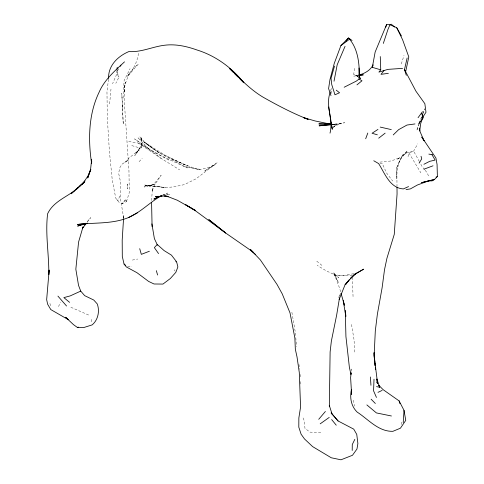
<?xml version="1.0" encoding="UTF-8"?>
<svg xmlns="http://www.w3.org/2000/svg" width="484" height="484" viewBox="0 0 484 484"><rect width="100%" height="100%" fill="white"/><g stroke="black" fill="none" stroke-linecap="round" stroke-linejoin="round"><path stroke-width="0.36" stroke-dasharray="2.42 1.81" d="M123.553 218.006L123.565 215.241L123.795 218.865M117.074 70.174L116.934 73.677L112.536 83.762M117.025 70.21L116.934 73.677L118.985 77.119L115.815 83.296M123.081 98.125L124.104 80.659L130.033 68.716M351.269 371.04L351.444 369.014L351.239 371.204M109.608 103.927L110.987 89.104M125.362 199.729L122.258 203.625L126.481 201.634L126.693 199.462L123.608 201.798L122.258 203.625L118.852 202.094L115.767 198.186L112.282 180.254L109.402 151.365L107.327 117.993L106.964 91.809L108.507 79.176M331.219 93.418L331.8 88.39M358.081 76.684L353.75 74.258L354.457 68.256M138.497 53.355C137.25 61.843 133.354 69.944 127.522 76.218L128.817 73.961L133.632 68.062L138.345 64.045L128.375 75.431M408.024 156.665L408.962 153.017L413.614 151.105L417.74 143.869M330.493 91.355L331.449 87.713M126.481 201.634L129.282 192.602L128.956 170.695L124.642 106.389L124.666 85.704L125.295 82.292L124.061 92.613L124.666 85.704L128.817 73.961M401.309 63.979L404.007 55.466M419.156 123.722L416.7 130.668L418.993 124.34M420.777 119.415L421.794 116.602M422.81 113.788L424.595 108.87M420.874 118.882L421.618 116.874M422.859 113.522L424.601 108.833M119.79 196.074L117.866 200.703L115.767 198.186M340.718 293.304L338.703 297.273L340.107 294.732M58.479 306.529L60.627 302.415M118.768 68.674L116.94 71.632L118.985 77.119M87.066 222.362L90.653 217.661L86.364 222.658M139.096 161.716L142.187 158.322M332.944 127.649L336.017 125.078L331.449 127.951M419.38 161.583L413.614 151.105L406.935 152.599L403.462 155.116L407.401 150.639L400.353 159.315L396.487 168.281L400.353 159.315L403.19 154.354L399.276 161.704L397.074 171.021L396.529 178.656L396.85 167.815L397.001 186.534M406.935 152.599L396.995 159.623L399.844 157.633L391.441 160.924L378.93 162.237M332.792 127.328L340.44 123.39L335.981 124.86L344.626 122.754L332.218 124.43M162.763 195.155L167.543 193.025L162.763 195.112M358.136 75.195L353.871 76.127L358.227 75.534M132.35 260.071L137.734 259.037M165.588 195.094L169.769 194.308L163.314 195.397M353.744 273.72L342.569 275.614L336.834 275.711L326.385 270.931L317.153 265.341M380.007 163.417L382.064 163.156L386.656 173.103L392.669 181.016M332.109 124.63L336.453 124.231L332.048 124.146M358.19 75.304L355.994 75.504L353.75 74.258M352.376 275.463L339.266 275.596L333.155 273.835L338.685 277.616L333.688 273.648L338.389 282.402L333.621 272.317L339.52 287.98L340.954 292.995M332.278 124.328L336.011 124.448L332.466 124.152M320.807 432.66L309.954 432.115L304.968 428.352L304.333 420.989L302.645 416.912M127.613 266.436L131.86 266.865M128.683 141.503L138.43 143.095L151.044 150.506L169.763 160.561M131.763 145.575L140.523 148.177M171.451 158.825L187.707 165.97C170.876 158.201 151.928 151.395 139.803 136.803L142.211 140.977L141.104 137.093L142.096 142.586L141.038 148.013L142.302 142L140.82 146.525L134.752 155.8L141.522 145.726L135.284 153.743L139.192 149.998L128.95 158.032L124.866 162.521L128.738 159.823L122.071 164.124L119.863 167.658L118.804 172.486L118.719 173.696L120.655 182.383L120.262 197.466L123.674 218.127M70.876 307.255L89.794 315.544M148.443 148.54L138.031 137.88L159.145 152.956L187.223 167.93L161.075 155.757L148.443 148.54L134.582 138.89L151.044 150.506L161.142 158.413L179.667 169.866M358.208 76.756L355.994 75.504L358.293 76.944M159.145 152.956L144.208 142.114L165.34 155.376L184.507 164.627L198.809 169.582L185.656 166.69L200.533 169.46L198.954 169.521L206.365 168.371L214.811 164.772L204.157 171.318L217.262 162.666L196.068 178.79L184.392 184.616L173.218 186.945L165.425 187.532L145.061 185.439L150.355 185.366L144.081 186.999L155.521 183.872L149.489 186.401L154.487 183.382L161.154 175.317L154.608 184.852L152.012 191.464L152.49 188.04L151.546 200.86M138.43 143.095L161.142 158.413M144.208 142.114L152.551 148.146M316.772 261.166L322.29 265.704M424.631 169.69L422.26 166.817L419.737 162.237M425.103 170.265L426.997 172.564L429.175 177.307M408.962 153.017L420.892 172.897M174.3 269.812L175.063 271.082M49.937 303.407L50.669 306.789M353.417 400.238L354.518 406.094M298.918 364.301L299.663 369.316M291.876 312.216L295.5 333.27L295.766 336.973M351.523 324.474L354.076 340.004L354.669 353.447M401.206 422.139L401.635 425.049M91.391 319.386L91.966 323.518M300.08 374.374L300.316 377.266M300.667 381.604L300.963 385.222M295.821 337.711L296.468 346.598M122.47 107.896L121.811 93.273L123.263 124.509L122.343 105.101M352.352 277.272L353.102 298.059M127.238 184.065L127.322 188.893L127.238 184.065M165.425 187.532L144.504 185.003L165.425 187.532"/><path stroke-width="0.73" d="M123.547 218.695L122.192 240.149L122.301 256.52L124.055 264.034L126.36 266.95L136.99 272.716L148.63 281.428L154.015 283.987L162.951 284.078L170.326 278.536L175.825 272.353L177.876 266.944L176.799 262.534L175.861 261.463M352.207 450.471L352.273 444.56L354.832 439.351M117.104 69.472L117.188 67.367M374.023 379.196L373.557 390.794L376.449 397.443M91.718 161.287L91.609 163.38C88.034 139.725 88.481 114.321 99.02 92.408C104.314 79.951 114.781 70.864 124.497 61.855M403.214 422.58L404.025 410.378L399.112 400.903L383.074 389.62L378.676 385.149M49.12 270.592L48.805 274.658C49.108 254.366 45.103 233.905 47.632 213.722C54.208 199.62 71.257 195.857 81.306 184.827M49.156 270.042L46.658 299.644L47.644 304.23L50.778 309.566L68.389 319.712L65.612 317.25L73.471 324.625L77.482 327.523L83.544 327.62L92.16 324.891C98.125 319.906 99.904 311.079 97.242 303.904L93.757 300.032L84.67 295.651L80.737 291.102L78.535 285.403L75.837 269.201L78.577 242.061L82.958 227.056M351.088 373.067L350.973 374.416L349.4 367.495L345.927 336.525L345.274 310.335M351.1 372.662L350.622 377.762L351.614 394.418L351.39 389.711C349.654 397.673 351.118 406.288 357.18 412.102C368.372 419.35 378.391 431.728 392.881 431.323L400.437 428.195L405.749 420.366L404.025 410.378M330.021 133.13C333.633 119.451 324.994 105.524 330.3 92.081M91.688 159.278L90.568 169.394L87.725 177.997L90.823 169.346L87.913 176.031L82.219 184.501L84.978 180.949L71.13 193.763L74.536 190.793M108.597 78.438C108.047 65.715 117.824 56.205 128.847 51.582C141.286 52.435 152.436 46.706 164.499 45.248C175.468 43.826 186.57 46.27 196.879 49.949C215.561 55.714 231.727 67.579 243.894 82.77M419.713 131.025L420.687 123.553L423.125 116.644L425.981 112.27L424.861 103.715L415.925 91.18L404.497 69.557L407.135 58.007M339.508 297.835L336.664 315.054L331.365 341.081L330.118 351.971L329.332 406.372L329.332 405.507L332.03 413.947L338.086 420.965L353.75 429.145L356.756 434.402L357.882 443.544L356.968 449.007L352.473 455.287L340.984 459.8L331.28 457.779L312.628 446.611L304.484 438.94L301.09 434.184L298.803 427.154L298.858 417.94L300.564 407.056L299.293 372.547L297.013 356.896L295.343 349.315L294.877 338.038L290.007 312.894L282.245 293.897L276.993 284.38L260.38 259.944L250.434 249.484L253.598 252.569M380.267 56.561L380.745 69.829L372.323 67.343L375.148 52.042L386.607 24.533L389.983 24.763L396.699 27.679L401.466 35.998M334.021 81.215L337.185 64.783L345.044 46.343M405.749 71.305L408.805 56.949L402.627 39.815L396.699 27.679M334.511 66.09L331.026 78.263L331.776 84.67L334.958 94.797L339.556 92.753L336.253 90.175M82.97 226.972L82.576 228.23L86.164 223.535M385.778 27.14L386.607 24.533M383.322 43.421L387.962 29.403L389.983 24.763L391.241 24.2L394.69 27.037M372.323 67.343L373.001 65.419M365.68 138.757L367.798 133.04M352.074 40.499L348.45 37.946L340.887 45.629L334.25 63.416L329.961 79.576L328.6 88.614L330.971 95.578M339.151 299.421L345.086 284.707L348.74 280.272M420.051 121.121L418.872 123.674L422.98 118.048L422.707 115.38L421.903 113.655L422.98 118.048M373.085 64.771C370.581 70.307 364.561 73.616 358.85 75.038M419.102 163.168L421.727 158.855L421.038 156.272M120.226 66.308L120.958 65.128M345.721 284.568L349.218 279.764M418.049 117.709L422.453 111.731M402.567 68.365L387.859 69.375L383.957 70.585L381.023 74.355L388.349 73.32M345.963 41.122L348.45 37.946C358.087 48.176 359.539 63.9 359.316 77.38L360.592 78.384L358.868 77.307M380.745 69.829L378.893 72.116L383.957 70.585M318.72 419.313L325.387 411.473M85.886 223.215L84.458 224.878L86.454 223.299M345.086 284.707L354.349 274.519L350.7 278.131M419.301 128.078L420.16 131.842L424.069 140.82L421.782 137.069L435.927 158.038L437.064 164.427L437.385 176.557L434.39 179.534L432.055 180.901L428.636 180.871L421.552 182.649L434.39 179.534L428.636 180.871L417.426 184.991L410.353 188.923L406.034 189.577M393.232 134.933L398.677 129.621L406.983 125.041L414.976 123.94M75.667 189.801L77.936 187.822M79.636 186.34L81.342 184.852M82.474 183.859L84.174 182.377M350.706 278.258L355.952 273.714L363.672 269.164L354.258 274.416M82.455 183.841L84.742 181.881M356.962 84.863L361.99 80.786L359.086 79.043L359.019 67.99M428.854 154.093L432.031 154.747L432.424 154.432M349.738 39.023L340.887 45.629M378.694 138.188L385.155 133.142M359.086 79.043L356.333 81.094L344.16 87.241M82.504 223.832L77.488 224.485C94.477 222.422 112.113 224.201 128.314 217.637C140.662 212.361 149.865 202.179 161.474 195.669M320.196 423.833L329.217 417.42M377.956 129.416L372.057 133.257L377.351 134.806M77.482 327.523L78.22 327.045M128.314 217.637L137.704 212.639M354.24 274.501L356.726 273.212M423.899 164.282L429.695 161.341L435.104 160.101L432.031 154.747M159.962 196.226L153.888 199.106L161.396 195.76M377.992 392.342L382.136 390.419M408.55 186.588L403.329 188.929C389.789 188.046 384.816 173.296 378.639 163.586L373.775 160.748M80.737 291.102L70.168 295.918L63.858 297.612L69.599 302.343M423.954 169.194L433.029 165.8M436.036 177.138L437.385 176.557M149.381 251.244L141.328 254.36L139.713 248.691M83.944 223.789L77.634 226.082L87.531 223.281M160.718 196.008L162.11 195.748M158.292 196.25L155.418 196.734L163.804 196.032L168.329 196.365M360.411 75.238L363.315 74.838L358.922 75.238M83.938 223.644L86.092 223.36M331.492 124.503L319.089 125.828L330.663 124.763M331.316 124.134L318.847 123.898L326.313 124.14M331.05 124.037L325.381 123.565L329.622 124.17M166.502 196.129L164.506 195.923L168.922 196.994L177.313 200.237L195.494 210.504M391.435 415.992L376.395 412.919L366.866 404.914M376.564 386.625L379.692 387.254L376.854 378.954M330.276 124.116L315.06 120.946L303.504 117.594L308.06 119.385M380.212 127.08L391.284 129.603M307.999 119.306C292.451 113.189 277.635 105.427 263.108 97.193C250.252 89.582 240.064 78.632 229.392 68.371L233.125 72.116M193.092 209.058L185.566 204.69L195.984 211.169L225.58 232.955L250.355 250.137L255.709 254.632M194.35 209.79L195.603 210.516M124.055 264.034L125.761 265.432M234.722 73.719L237.922 76.932M240.058 79.073L243.252 82.28M371.113 399.191L375.354 403.493M331.159 412.955L332.03 413.947M57.923 296.111L66.556 306.015M331.213 413.027L338.086 420.965M331.661 419.574L336.247 425.2M176.406 261.572L171.451 255.141L164.124 250.609L157.264 244.481L154.354 247.62L158.558 253.592M376.377 381.797L377.605 383.57L374.12 355.873L374.059 352.679L375.197 365.88M378.561 385.3L379.692 387.254M157.463 245.158L154.384 238.618L151.903 223.88M404.497 69.557L406.312 75.371M399.112 400.903L399.947 403.674M341.153 293.715L344.426 305.186L343.235 300.739L345.842 316.391L345.582 312.93M156.356 270.665L157.59 275.015M376.727 379.553L377.024 380.896M377.314 382.233L377.605 383.57M331.092 122.694L332.308 129.27L328.66 106.958M374.695 361.875L374.12 355.873L375.312 330.838L377.375 314.207L382.124 287.684L384.52 269.667L386.94 258.238L394.26 234.383L397.061 194.017L397.007 187.284M374.84 363.375L375.058 365.626M375.324 367.344L375.511 369.546M370.405 376.976L370.95 385.294M151.577 202.342L152.091 226.736M225.58 232.955L208.882 219.657L225.58 232.955"/></g></svg>
